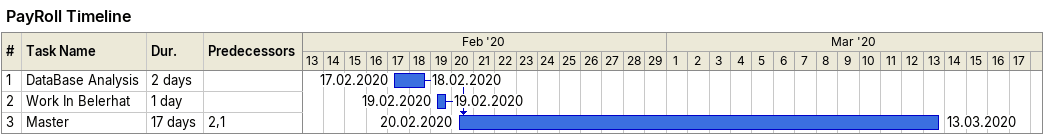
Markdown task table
PayRoll Timeline

| ID | Task | Duration | Start | Finish | Predecessors |
|---|---|---|---|---|---|
| 1 | DataBase Analysis | 2d | 2020-02-17 | 2020-02-18 |  |
| 2 | Work In Belerhat | 1d | 2020-02-19 | 2020-02-19 |  |
| 3 | Master | 17d | 2020-02-20 | 2020-03-13 | 2, 1 |
